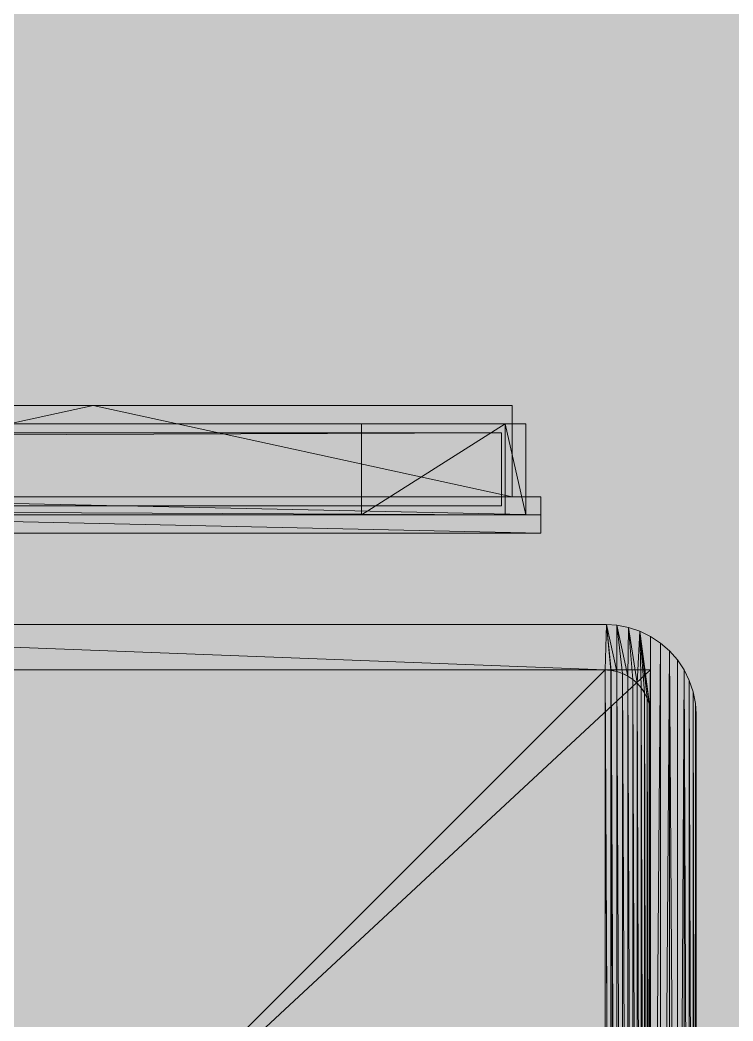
# Model space of a CAD drawing. Header units: millimetres. Extents: x 141848 to 1648660, y -821378 to -151356.
# Drawn here: x 218420.8 to 218608.5, y -270763.5 to -270499.9 of the extents above; entities that cross this region are included whole.
import ezdxf

# ---------------------------------------------------------------- set-up
doc = ezdxf.new("R2010")
doc.units = ezdxf.units.MM
doc.header["$MEASUREMENT"] = 0
doc.layers.add('Sols_ Dalles', color=7, linetype='Continuous')

# ---------------------------------------------------------------- blocks, each defined once
blk = doc.blocks.new('Dalle_14_1', base_point=(217961.31, -273253.27))
at = {"layer": 'Sols_ Dalles', "linetype": 'Continuous', "lineweight": 0, "true_color": 0x2e271c}
blk.add_hatch(color=250, dxfattribs=at).paths.add_polyline_path([(217961.31, -273253.27, 0.415791), (219972.08, -275253.24), (252109.07, -275105.97, 0.414214), (254098.27, -273095.23), (254087.39, -271073.02, -0.001346), (254087.36, -271062.25), (253905.62, -271062.25), (253905.62, -267687.29), (253887.34, -267687.29), (253887.34, -265687.29), (250537.57, -265687.29), (250537.57, -270787.29), (250537.73, -271092.13), (250548.62, -273114.34), (220537.57, -273253.27), (220537.57, -270687.29), (220537.57, -265687.29), (219961.31, -265687.29, 0.258849), (218113.76, -267154.75, 0.098562), (217961.31, -267920.63)])
blk = doc.blocks.new('Forme_51_1')
at = {"color": 7, "linetype": 'Continuous', "lineweight": 20, "flags": 128}
for points in [[(218250.85, -270671.01), (218586.85, -270671.01)], [(218250.85, -270671.01), (218586.85, -270671.01)], [(218586.85, -270671.01), (218586.85, -270983.01)], [(218586.85, -270671.01), (218586.85, -270983.01)]]:
    blk.add_lwpolyline(points, dxfattribs=at)
blk = doc.blocks.new('Forme_52_1')
at = {"color": 7, "linetype": 'Continuous', "lineweight": 20, "flags": 128}
for points in [[(218250.85, -270671.01), (218586.85, -270671.01)], [(218250.85, -270983.01), (218586.85, -270671.01)], [(218586.85, -270983.01), (218586.85, -270671.01)]]:
    blk.add_lwpolyline(points, dxfattribs=at)
blk = doc.blocks.new('Forme_54_1')
at = {"color": 212, "linetype": 'Continuous', "lineweight": 5, "true_color": 0xcb00cc, "flags": 128}
blk.add_lwpolyline([(218586.85, -270846.21), (218586.85, -270683.01), (218586.81, -270682.33), (218586.76, -270681.45), (218586.62, -270680.78), (218586.45, -270679.9), (218586.23, -270679.26), (218585.94, -270678.41), (218585.64, -270677.81), (218585.25, -270677.01), (218584.87, -270676.44), (218584.38, -270675.7), (218583.93, -270675.19), (218583.34, -270674.53), (218582.67, -270673.94), (218582.16, -270673.49), (218581.42, -270673), (218580.85, -270672.62), (218580.06, -270672.22), (218579.45, -270671.92), (218578.61, -270671.64), (218577.96, -270671.42), (218577.09, -270671.25), (218576.43, -270671.12), (218575.53, -270671.06), (218574.85, -270671.01), (218398.05, -270671.01)], dxfattribs=at)
at = {"color": 7, "linetype": 'Continuous', "lineweight": 20, "flags": 128}
for points in [[(218586.85, -270971.01), (218586.76, -270681.45), (218586.45, -270679.9), (218585.94, -270678.41), (218585.25, -270677.01), (218584.38, -270675.7), (218583.34, -270674.53), (218582.16, -270673.49), (218580.85, -270672.62), (218579.45, -270671.92), (218577.96, -270671.42), (218576.43, -270671.12), (218574.85, -270671.01), (218262.85, -270671.01)], [(218262.85, -270983.01), (218574.85, -270671.01)], [(218576.43, -270982.91), (218574.85, -270671.01)], [(218574.85, -270983.01), (218574.85, -270671.01)], [(218576.43, -270982.91), (218576.43, -270671.12)], [(218577.96, -270982.6), (218576.43, -270671.12)], [(218577.96, -270982.6), (218577.96, -270671.42)], [(218579.45, -270982.1), (218577.96, -270671.42)], [(218580.85, -270981.4), (218579.45, -270671.92)], [(218579.45, -270982.1), (218579.45, -270671.92)], [(218580.85, -270981.4), (218580.85, -270672.62)], [(218582.16, -270980.53), (218580.85, -270672.62)], [(218582.16, -270980.53), (218582.16, -270673.49)], [(218583.34, -270979.49), (218582.16, -270673.49)], [(218583.34, -270979.49), (218583.34, -270674.53)], [(218584.38, -270978.32), (218583.34, -270674.53)], [(218585.25, -270977.01), (218584.38, -270675.7)], [(218584.38, -270978.32), (218584.38, -270675.7)], [(218585.25, -270977.01), (218585.25, -270677.01)], [(218585.94, -270975.61), (218585.25, -270677.01)], [(218586.45, -270974.12), (218585.94, -270678.41)], [(218585.94, -270975.61), (218585.94, -270678.41)], [(218586.76, -270972.58), (218586.45, -270679.9)], [(218586.45, -270974.12), (218586.45, -270679.9)], [(218586.76, -270972.58), (218586.76, -270681.45)], [(218586.85, -270971.01), (218586.85, -270683.01), (218586.76, -270681.45)]]:
    blk.add_lwpolyline(points, dxfattribs=at)
blk = doc.blocks.new('Forme_55_1')
at = {"color": 7, "linetype": 'Continuous', "lineweight": 20, "flags": 128}
for points in [[(218598.85, -270971.41), (218598.85, -270682.61), (218598.67, -270679.88), (218598.06, -270676.79), (218597.05, -270673.82), (218595.66, -270671), (218593.92, -270668.38), (218591.85, -270666.02), (218589.48, -270663.95), (218586.87, -270662.2), (218584.06, -270660.81), (218581.08, -270659.8), (218578, -270659.19), (218575.25, -270659.01), (218262.47, -270659.01)], [(218262.47, -270659.01), (218574.85, -270671.01), (218576.43, -270671.12), (218577.96, -270671.42), (218579.45, -270671.92), (218580.85, -270672.62), (218582.16, -270673.49), (218583.34, -270674.53), (218584.38, -270675.7), (218585.25, -270677.01), (218585.94, -270678.41), (218586.45, -270679.9), (218586.76, -270681.45), (218586.85, -270683.01), (218586.85, -270971.01), (218586.87, -270991.82)], [(218574.85, -270671.01), (218575.25, -270659.01)], [(218577.96, -270671.42), (218575.25, -270659.01)], [(218576.43, -270671.12), (218575.25, -270659.01)], [(218577.96, -270671.42), (218578, -270659.19)], [(218579.45, -270671.92), (218578, -270659.19)], [(218580.85, -270672.62), (218578, -270659.19)], [(218580.85, -270672.62), (218581.08, -270659.8)], [(218582.16, -270673.49), (218581.08, -270659.8)], [(218583.34, -270674.53), (218581.08, -270659.8)], [(218583.34, -270674.53), (218584.06, -270660.81)], [(218585.25, -270677.01), (218584.06, -270660.81)], [(218585.94, -270678.41), (218584.06, -270660.81)], [(218586.45, -270679.9), (218584.06, -270660.81)], [(218586.76, -270681.45), (218584.06, -270660.81)], [(218584.38, -270675.7), (218584.06, -270660.81)], [(218586.76, -270681.45), (218586.87, -270662.2)], [(218586.85, -270683.01), (218586.87, -270662.2)], [(218586.87, -270991.82), (218589.48, -270663.95)], [(218589.48, -270990.08), (218589.48, -270663.95)], [(218589.48, -270990.08), (218591.85, -270666.02)], [(218591.85, -270988), (218591.85, -270666.02)], [(218593.92, -270985.64), (218591.85, -270666.02)], [(218593.92, -270985.64), (218593.92, -270668.38)], [(218250.84, -270991.82), (218250.85, -270971.01), (218250.85, -270683.01), (218250.96, -270681.45), (218251.26, -270679.9), (218251.77, -270678.41), (218252.46, -270677.01), (218253.34, -270675.7), (218254.37, -270674.53), (218255.56, -270673.49), (218256.85, -270672.62), (218258.27, -270671.92), (218259.75, -270671.42), (218261.29, -270671.12), (218262.85, -270671.01), (218574.85, -270671.01)], [(218593.92, -270985.64), (218595.66, -270671)], [(218597.05, -270980.2), (218595.66, -270671)], [(218595.66, -270983.02), (218595.66, -270671)], [(218598.06, -270977.23), (218597.05, -270673.82)], [(218597.05, -270980.2), (218597.05, -270673.82)], [(218598.67, -270974.14), (218598.06, -270676.79)], [(218598.06, -270977.23), (218598.06, -270676.79)], [(218598.85, -270971.41), (218598.67, -270679.88)], [(218598.67, -270974.14), (218598.67, -270679.88)]]:
    blk.add_lwpolyline(points, dxfattribs=at)
blk = doc.blocks.new('Forme_56_1')
at = {"color": 7, "linetype": 'Continuous', "lineweight": 20, "flags": 128}
for points in [[(218329.83, -270601.41), (218309.02, -270601.41), (218288.22, -270601.41)], [(218288.22, -270625.41), (218288.22, -270601.41)], [(218290.11, -270606.21), (218288.22, -270601.41)], [(218329.83, -270601.41), (218290.11, -270606.21)], [(218309.02, -270601.41), (218290.11, -270606.21)], [(218327.93, -270606.21), (218329.83, -270601.41)], [(218329.83, -270601.41), (218440.12, -270601.41), (218550.41, -270601.41)], [(218550.41, -270625.41), (218440.12, -270601.41), (218329.83, -270625.41)], [(218329.83, -270601.41), (218329.83, -270625.41)], [(218550.41, -270601.41), (218550.41, -270625.41)], [(218290.11, -270606.21), (218288.22, -270625.41)], [(218327.93, -270606.21), (218290.11, -270606.21)], [(218290.11, -270630.21), (218290.11, -270606.21)], [(218327.93, -270606.21), (218327.93, -270630.21)], [(218329.83, -270625.41), (218327.93, -270606.21)], [(218280.66, -270635.01), (218280.66, -270630.21), (218280.66, -270625.41)], [(218280.66, -270625.41), (218288.22, -270625.41)], [(218288.22, -270625.41), (218280.66, -270630.21)], [(218290.11, -270630.21), (218288.22, -270625.41)], [(218327.93, -270626.09), (218290.11, -270630.21)], [(218329.83, -270625.41), (218327.93, -270630.21)], [(218337.39, -270625.41), (218327.93, -270630.21)], [(218329.83, -270625.41), (218337.39, -270625.41)], [(218337.39, -270625.41), (218557.98, -270625.41)], [(218557.98, -270630.21), (218337.39, -270625.41)], [(218337.39, -270625.41), (218337.39, -270630.21), (218337.39, -270635.01)], [(218557.98, -270625.41), (218557.98, -270630.21), (218557.98, -270635.01)], [(218280.66, -270630.21), (218290.11, -270630.21), (218327.93, -270630.21), (218337.39, -270630.21)], [(218290.11, -270630.21), (218280.66, -270635.01)], [(218337.39, -270630.21), (218280.66, -270635.01)], [(218337.39, -270630.21), (218557.98, -270630.21)], [(218557.98, -270635.01), (218337.39, -270630.21)], [(218337.39, -270635.01), (218280.66, -270635.01)], [(218557.98, -270635.01), (218337.39, -270635.01)]]:
    blk.add_lwpolyline(points, dxfattribs=at)
blk = doc.blocks.new('Forme_57_1')
at = {"color": 7, "linetype": 'Continuous', "lineweight": 20, "flags": 128}
for points in [[(218548.53, -270606.21), (218510.7, -270630.21)], [(218510.7, -270606.21), (218510.7, -270630.21)], [(218548.53, -270606.21), (218510.7, -270606.21)], [(218554.03, -270630.21), (218548.53, -270606.21)], [(218554.03, -270606.21), (218548.53, -270606.21)], [(218548.53, -270630.21), (218548.53, -270606.21)], [(218554.03, -270630.21), (218554.03, -270606.21)], [(218510.7, -270630.21), (218548.53, -270630.21)], [(218554.03, -270630.21), (218548.53, -270630.21)]]:
    blk.add_lwpolyline(points, dxfattribs=at)
blk = doc.blocks.new('Forme_58_1')
at = {"color": 7, "linetype": 'Continuous', "lineweight": 20, "flags": 128}
for points in [[(218021.11, -270608.61), (218547.58, -270608.61)], [(218547.58, -270608.61), (218021.11, -270610.6)], [(218547.58, -270608.61), (218547.58, -270627.81)], [(218021.11, -270627.81), (218547.58, -270627.81)]]:
    blk.add_lwpolyline(points, dxfattribs=at)
blk = doc.blocks.new('Forme_59_1')
at = {"color": 7, "linetype": 'Continuous', "lineweight": 20, "flags": 128}
for points in [[(218548.53, -270606.21), (218028.06, -270606.21)], [(218548.53, -270606.21), (218548.53, -270630.21)], [(218548.53, -270630.21), (218028.06, -270627.75)], [(218548.53, -270630.21), (218028.06, -270630.21)]]:
    blk.add_lwpolyline(points, dxfattribs=at)

msp = doc.modelspace()

# ---------------------------------------------------------------- hatches: boundary and pattern name
at = {"layer": 'Sols_ Dalles', "linetype": 'Continuous', "lineweight": 0, "true_color": 0x2e271c}
h = msp.add_hatch(color=250, dxfattribs=at)
edge = h.paths.add_edge_path()
edge.add_arc((219961.309, -273253.269), 2000, 180, 270.308426)
edge.add_line((219972.076, -275253.24), (252109.067, -275105.97))
edge.add_arc((252098.301, -273105.999), 2000, 270.308426, 360.308426)
edge.add_line((254098.272, -273095.233), (254087.386, -271073.021))
edge.add_arc((256087.357, -271062.255), 2000, 180, 180.308426, ccw=False)
edge.add_line((254087.357, -271062.255), (254087.357, -267687.294))
edge.add_line((254087.357, -267687.294), (254087.357, -265687.294))
edge.add_line((254087.357, -265687.294), (250537.569, -265687.294))
edge.add_line((250537.569, -265687.294), (250537.569, -270787.292))
edge.add_line((250537.569, -270787.292), (250537.729, -271092.129))
edge.add_line((250537.729, -271092.129), (250548.615, -273114.341))
edge.add_line((250548.615, -273114.341), (220537.569, -273253.269))
edge.add_line((220537.569, -273253.269), (220537.569, -270687.294))
edge.add_line((220537.569, -270687.294), (220537.569, -265687.294))
edge.add_line((220537.569, -265687.294), (219961.309, -265687.294))
edge.add_arc((220359.867, -268085.851), 2431.445, 99.434374, 157.484062)
edge.add_arc((219961.309, -267920.633), 2000, 157.484062, 180)
edge.add_line((217961.309, -267920.633), (217961.309, -273253.269))

# ---------------------------------------------------------------- linework, layer by layer
at = {"color": 7, "linetype": 'Continuous', "lineweight": 20, "flags": 128}
for points in [[(218329.825, -270601.41), (218440.117, -270601.41), (218550.409, -270601.41)], [(218550.409, -270625.41), (218440.117, -270601.41), (218329.825, -270625.41)], [(218550.409, -270601.41), (218550.409, -270625.41)], [(218548.525, -270606.21), (218028.065, -270606.21)], [(218548.525, -270606.21), (218510.701, -270630.21)], [(218510.701, -270606.21), (218510.701, -270630.21)], [(218548.525, -270606.21), (218510.701, -270606.21)], [(218554.033, -270630.21), (218548.525, -270606.21)], [(218554.033, -270606.21), (218548.525, -270606.21)], [(218548.525, -270630.21), (218548.525, -270606.21)], [(218548.525, -270606.21), (218548.525, -270630.21)], [(218554.033, -270630.21), (218554.033, -270606.21)], [(218021.113, -270608.61), (218547.577, -270608.61)], [(218547.577, -270608.61), (218021.113, -270610.603)], [(218547.577, -270608.61), (218547.577, -270627.81)], [(218337.385, -270625.41), (218557.981, -270625.41)], [(218557.981, -270630.21), (218337.385, -270625.41)], [(218557.981, -270625.41), (218557.981, -270630.21), (218557.981, -270635.01)], [(218021.113, -270627.81), (218547.577, -270627.81)], [(218548.525, -270630.21), (218028.065, -270627.746)], [(218548.525, -270630.21), (218028.065, -270630.21)], [(218337.385, -270630.21), (218557.981, -270630.21)], [(218557.981, -270635.01), (218337.385, -270630.21)], [(218510.701, -270630.21), (218548.525, -270630.21)], [(218554.033, -270630.21), (218548.525, -270630.21)], [(218557.981, -270635.01), (218337.385, -270635.01)], [(218598.853, -270971.406), (218598.853, -270682.614), (218598.673, -270679.878), (218598.061, -270676.794), (218597.053, -270673.818), (218595.661, -270670.998), (218593.921, -270668.382), (218591.845, -270666.018), (218589.481, -270663.954), (218586.865, -270662.202), (218584.057, -270660.81), (218581.081, -270659.802), (218577.997, -270659.19), (218575.249, -270659.01), (218262.469, -270659.01)], [(218262.469, -270659.01), (218574.853, -270671.01), (218576.425, -270671.118), (218577.961, -270671.418), (218579.449, -270671.922), (218580.853, -270672.618), (218582.161, -270673.494), (218583.337, -270674.526), (218584.381, -270675.702), (218585.245, -270677.01), (218585.941, -270678.414), (218586.445, -270679.902), (218586.757, -270681.45), (218586.853, -270683.01), (218586.853, -270971.01), (218586.865, -270991.818)], [(218574.853, -270671.01), (218575.249, -270659.01)], [(218577.961, -270671.418), (218575.249, -270659.01)], [(218576.425, -270671.118), (218575.249, -270659.01)], [(218577.961, -270671.418), (218577.997, -270659.19)], [(218579.449, -270671.922), (218577.997, -270659.19)], [(218580.853, -270672.618), (218577.997, -270659.19)], [(218580.853, -270672.618), (218581.081, -270659.802)], [(218582.161, -270673.494), (218581.081, -270659.802)], [(218583.337, -270674.526), (218581.081, -270659.802)], [(218583.337, -270674.526), (218584.057, -270660.81)], [(218585.245, -270677.01), (218584.057, -270660.81)], [(218585.941, -270678.414), (218584.057, -270660.81)], [(218586.445, -270679.902), (218584.057, -270660.81)], [(218586.757, -270681.45), (218584.057, -270660.81)], [(218584.381, -270675.702), (218584.057, -270660.81)], [(218586.757, -270681.45), (218586.865, -270662.202)], [(218586.853, -270683.01), (218586.865, -270662.202)], [(218586.865, -270991.818), (218589.481, -270663.954)], [(218589.481, -270990.078), (218589.481, -270663.954)], [(218589.481, -270990.078), (218591.845, -270666.018)], [(218591.845, -270988.002), (218591.845, -270666.018)], [(218593.921, -270985.638), (218591.845, -270666.018)], [(218593.921, -270985.638), (218593.921, -270668.382)], [(218250.841, -270991.818), (218250.853, -270971.01), (218250.853, -270683.01), (218250.961, -270681.45), (218251.261, -270679.902), (218251.765, -270678.414), (218252.461, -270677.01), (218253.337, -270675.702), (218254.369, -270674.526), (218255.557, -270673.494), (218256.853, -270672.618), (218258.269, -270671.922), (218259.745, -270671.418), (218261.293, -270671.118), (218262.853, -270671.01), (218574.853, -270671.01)], [(218250.853, -270671.01), (218586.853, -270671.01)], [(218250.853, -270671.01), (218586.853, -270671.01)], [(218250.853, -270671.01), (218586.853, -270671.01)], [(218250.853, -270983.01), (218586.853, -270671.01)], [(218586.853, -270971.01), (218586.757, -270681.45), (218586.445, -270679.902), (218585.941, -270678.414), (218585.245, -270677.01), (218584.381, -270675.702), (218583.337, -270674.526), (218582.161, -270673.494), (218580.853, -270672.618), (218579.449, -270671.922), (218577.961, -270671.418), (218576.425, -270671.118), (218574.853, -270671.01), (218262.853, -270671.01)], [(218262.853, -270983.01), (218574.853, -270671.01)], [(218576.425, -270982.914), (218574.853, -270671.01)], [(218574.853, -270983.01), (218574.853, -270671.01)], [(218576.425, -270982.914), (218576.425, -270671.118)], [(218577.961, -270982.602), (218576.425, -270671.118)], [(218577.961, -270982.602), (218577.961, -270671.418)], [(218579.449, -270982.098), (218577.961, -270671.418)], [(218586.853, -270671.01), (218586.853, -270983.01)], [(218586.853, -270671.01), (218586.853, -270983.01)], [(218586.853, -270983.01), (218586.853, -270671.01)], [(218593.921, -270985.638), (218595.661, -270670.998)], [(218597.053, -270980.202), (218595.661, -270670.998)], [(218595.661, -270983.022), (218595.661, -270670.998)], [(218580.853, -270981.402), (218579.449, -270671.922)], [(218579.449, -270982.098), (218579.449, -270671.922)], [(218580.853, -270981.402), (218580.853, -270672.618)], [(218582.161, -270980.526), (218580.853, -270672.618)], [(218582.161, -270980.526), (218582.161, -270673.494)], [(218583.337, -270979.494), (218582.161, -270673.494)], [(218598.061, -270977.226), (218597.053, -270673.818)], [(218597.053, -270980.202), (218597.053, -270673.818)], [(218583.337, -270979.494), (218583.337, -270674.526)], [(218584.381, -270978.318), (218583.337, -270674.526)], [(218585.245, -270977.01), (218584.381, -270675.702)], [(218584.381, -270978.318), (218584.381, -270675.702)], [(218585.245, -270977.01), (218585.245, -270677.01)], [(218585.941, -270975.606), (218585.245, -270677.01)], [(218598.673, -270974.142), (218598.061, -270676.794)], [(218598.061, -270977.226), (218598.061, -270676.794)], [(218586.445, -270974.118), (218585.941, -270678.414)], [(218585.941, -270975.606), (218585.941, -270678.414)], [(218586.757, -270972.582), (218586.445, -270679.902)], [(218586.445, -270974.118), (218586.445, -270679.902)], [(218586.757, -270972.582), (218586.757, -270681.45)], [(218586.853, -270971.01), (218586.853, -270683.01), (218586.757, -270681.45)], [(218598.853, -270971.406), (218598.673, -270679.878)], [(218598.673, -270974.142), (218598.673, -270679.878)]]:
    msp.add_lwpolyline(points, dxfattribs=at)
at = {"color": 212, "linetype": 'Continuous', "lineweight": 5, "true_color": 0xcb00cc, "flags": 128}
msp.add_lwpolyline([(218586.853, -270846.21), (218586.853, -270683.01), (218586.812, -270682.334), (218586.757, -270681.45), (218586.622, -270680.779), (218586.445, -270679.902), (218586.227, -270679.257), (218585.941, -270678.414), (218585.64, -270677.805), (218585.245, -270677.01), (218584.871, -270676.443), (218584.381, -270675.702), (218583.929, -270675.192), (218583.337, -270674.526), (218582.671, -270673.941), (218582.161, -270673.494), (218581.42, -270672.997), (218580.853, -270672.618), (218580.058, -270672.223), (218579.449, -270671.922), (218578.606, -270671.636), (218577.961, -270671.418), (218577.091, -270671.248), (218576.425, -270671.118), (218575.535, -270671.057), (218574.853, -270671.01), (218398.053, -270671.01)], dxfattribs=at)

# ---------------------------------------------------------------- block references
at = {"linetype": 'Continuous', "lineweight": 0}
for name in ['Forme_56_1', 'Forme_59_1', 'Forme_57_1', 'Forme_58_1', 'Forme_55_1', 'Forme_51_1', 'Forme_52_1', 'Forme_54_1']:
    msp.add_blockref(name, (0, 0), dxfattribs=at)
at = {"layer": 'Sols_ Dalles', "color": 250, "linetype": 'Continuous', "lineweight": 5, "true_color": 0x1f1f1f}
msp.add_blockref('Dalle_14_1', (217961.309, -273253.269), dxfattribs=at)

doc.saveas('drawing.dxf')
